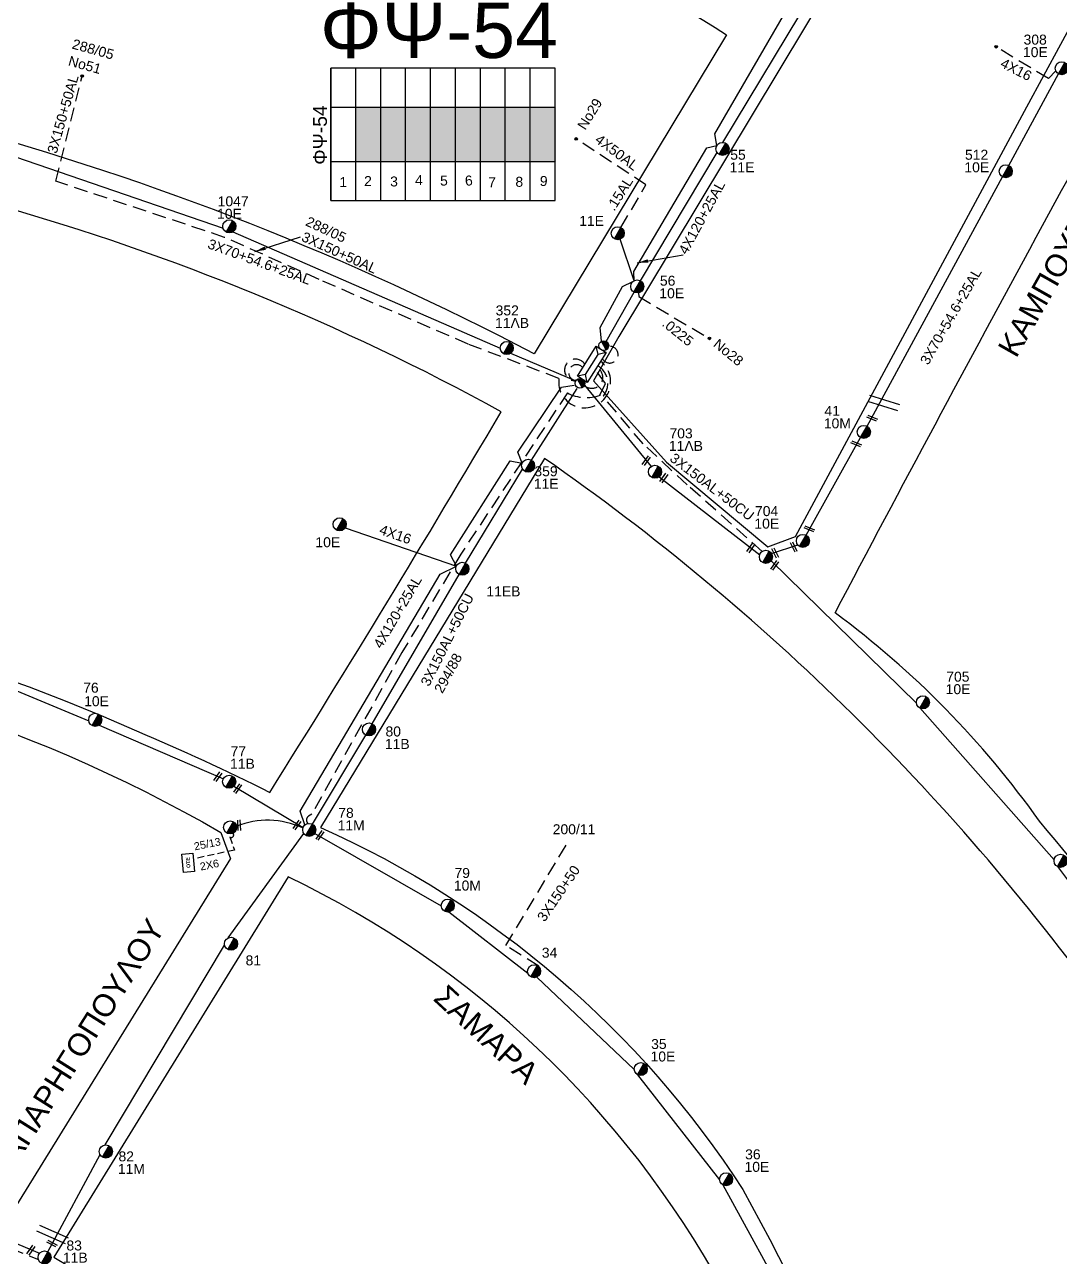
# Model space of a CAD drawing. Header units: millimetres. Extents: x 8791 to 11104, y 1833 to 2902.
# Drawn here: x 10295.3 to 10486.3, y 2457.1 to 2684.5 of the extents above; entities that cross this region are included whole.
import ezdxf
from ezdxf.enums import TextEntityAlignment as Align

# ---------------------------------------------------------------- set-up
doc = ezdxf.new("R2010")
doc.units = ezdxf.units.MM
doc.linetypes.add('DASHED', pattern=[19.05, 12.7, -6.35])
for name, color, linetype in [('Pillar OTE', 7, 'Continuous'), ('Ασφαλειοκιβώτια Χ.Τ 9 αναχωρήσεων', 7, 'Continuous'), ('Γέφυρες Εναερίου Δικτύου', 7, 'Continuous'), ('Γυμνά εναέρια ΧΤ (3Φ)   4x50AL', 7, 'Continuous'), ('Εναέρια παροχή ΧΤ 4x16', 7, 'SYN_LINE'), ('Επιγραφές - Σχήματα', 7, 'Continuous'), ('Καλώδια ΧΤ   2x6AL', 7, 'DASHED'), ('Καλώδια ΧΤ   3x150+50AL', 7, 'DASHED'), ('Καλώδια ΧΤ   3x150+70AL', 7, 'DASHED'), ('Καλώδια ΧΤ   3x150AL+50CU', 7, 'DASHED'), ('Μηχανική τομή', 7, 'Continuous'), ('Στύλος ΦΜ', 7, 'Continuous'), ('Στύλος ΦΜ @ 1', 7, 'Continuous'), ('Συνδέσεις', 7, 'Continuous'), ('Συνεστραμμένα ΧΤ   3x70+54.6+25AL', 7, 'SYN_LINE'), ('Συνεστραμμένα ΧΤ   4x120+25AL', 7, 'SYN_LINE'), ('Τομή', 7, 'Continuous'), ('Υποσταθμός εναέριος 2 στύλων', 7, 'Continuous'), ('Υποσταθμός πόλεως', 7, 'Continuous'), ('Υπόβαθρο ΔΕΗ', 7, 'Continuous'), ('Υπόγεια Καλώδια Δικτύου ΧΤ   .15', 7, 'DASHED'), ('Υπόγεια καλώδια Παροχών ΧΤ   .0225', 7, 'DASHED')]:
    doc.layers.add(name, color=color, linetype=linetype)
doc.styles.add('ar', font='ARIAL.TTF')
doc.styles.get("Standard").update_dxf_attribs({"font": 'ARIAL.TTF'})
doc.linetypes.add('SYN_LINE', pattern='A,0.5,-0.0001,["/\\/\\/\\/",Standard,S=0.1,R=0,X=0,Y=-0.05],-0.25', length=0.7501)
doc.dimstyles.new('ISO-25', dxfattribs={"dimtxt": 2.5, "dimasz": 2.5, "dimexe": 1.25, "dimexo": 0.625, "dimtad": 1, "dimtxsty": 'Standard', "dimcen": 2.5, "dimadec": 0, "dimazin": 0, "dimtfac": 1, "dimtmove": 0, "dimatfit": 3, "dimfxl": 1, "dimarcsym": 0})

# ---------------------------------------------------------------- blocks, each defined once
blk = doc.blocks.new('ΥΠΑΡΧΩΝ ΤΣΙΜΕΝΤΕΝΙΟΣ ΣΤΥΛΟΣ')
at = {"layer": 'Στύλος ΦΜ'}
blk.add_hatch(color=256, dxfattribs=at).paths.add_polyline_path([(-1.29, -2.28, 0.574793), (2.62, 0, 0.268822), (1.3, 2.27)])
blk.add_line((-1.29, -2.28), (1.3, 2.27), dxfattribs=at)
blk.add_circle((0, 0), 2.62, dxfattribs=at)
at = {"layer": 'Στύλος ΦΜ', "flags": 4}
for tag, p in [('ΑΡΙΘΜΟΣ', (-4.68, 8.05)), ('ΤΥΠΟΣ', (-4.91, 3.03))]:
    blk.add_attdef(tag, p, '', height=4, dxfattribs=at)
blk = doc.blocks.new('ΥΠΟΣΤΑΘΜΟΣ ΕΝΑΕΡΙΟΣ ΕΠΙ 2 ΣΤΥΛΩΝ')
at = {"layer": 'Υποσταθμός εναέριος 2 στύλων', "linetype": 'Continuous'}
for points in [[(-11.97, -2.11, 0.574793), (-8.45, -0.07, 0.268822), (-9.64, 1.98)], [(9.68, -2.15, 0.574793), (13.19, -0.1, 0.268822), (12.01, 1.95)]]:
    blk.add_hatch(color=256, dxfattribs=at).paths.add_polyline_path(points)
for p, q in [((-11.97, -2.11), (-9.64, 1.98)), ((9.68, -2.15), (12.01, 1.95))]:
    blk.add_line(p, q, dxfattribs=at)
for centre in [(-10.81, -0.07), (10.84, -0.1)]:
    blk.add_circle(centre, 2.36, dxfattribs=at)
at = {"layer": 'Υποσταθμός πόλεως', "linetype": 'Continuous', "ltscale": 40}
blk.add_lwpolyline([(-8.57, 2.82), (8.57, 2.82), (8.57, -2.82), (-8.57, -2.82)], close=True, dxfattribs=at)
for points in [[(-5.75, 0), (-8.57, 2.82)], [(-8.57, -2.82), (-5.75, 0)], [(-5.75, 0), (5.75, 0)], [(5.75, 0), (8.57, 2.82)], [(8.57, -2.82), (5.75, 0)]]:
    blk.add_lwpolyline(points, dxfattribs=at)
at = {"layer": 'Υποσταθμός εναέριος 2 στύλων', "ltscale": 40, "flags": 1}
for tag, p in [('ΜΕΤΑΣΧΗΜΑΤΙΣΜΟΣ', (14.09, 2.51)), ('ΙΣΧΥΣ', (14.07, -0.28)), ('ΑΡΙΘΜΟΣ', (14.19, -3))]:
    blk.add_attdef(tag, p, '', height=1.8, dxfattribs=at)
blk = doc.blocks.new('ΤΟΜΗ')
at = {"layer": 'Τομή', "ltscale": 40}
for p, q in [((-5.68, 0), (5.68, 0)), ((5.68, -2.33), (-5.68, -2.33))]:
    blk.add_line(p, q, dxfattribs=at)
blk = doc.blocks.new('ΑΣΦΑΛΕΙΟΚΙΒΩΤΙΟ ΥΠΟΣΤΑΘΜΟΥ 9 ΑΝΑΧΩΡΗΣΕΩΝ')
at = {"layer": 'Ασφαλειοκιβώτια Χ.Τ 9 αναχωρήσεων', "ltscale": 40}
for p, q in [((-23.8, 40.36), (24.02, 40.36)), ((-9.72, 40.36), (-9.72, -40.64)), ((9.94, 40.36), (9.94, -40.64)), ((-23.8, 31.36), (24.02, 31.36)), ((-23.8, 22.36), (24.02, 22.36)), ((-23.8, 13.36), (24.02, 13.36)), ((-23.8, 4.36), (24.02, 4.36)), ((-23.8, -4.64), (24.02, -4.64)), ((-23.8, -13.64), (24.02, -13.64)), ((-23.8, -22.64), (24.02, -22.64)), ((-23.8, -31.64), (24.02, -31.64))]:
    blk.add_line(p, q, dxfattribs=at)
at = {"layer": 'Ασφαλειοκιβώτια Χ.Τ 9 αναχωρήσεων'}
blk.add_lwpolyline([(-23.8, -40.64), (24.02, -40.64), (24.02, 40.36), (-23.8, 40.36)], close=True, dxfattribs=at)
for s, rotation, p in [('1', 270, (-18.96, 37.31)), ('2', 270, (-18.6, 28.38)), ('3', 270, (-18.74, 18.97)), ('4', 270, (-18.26, 9.95)), ('5', 270, (-18.42, 0.93)), ('6', 274.9707, (-18.52, -8.21)), ('7', 270, (-19, -16.47)), ('8', 270, (-18.86, -26.29)), ('9', 266.863, (-18.5, -35))]:
    blk.add_text(s, height=3.6, rotation=rotation, dxfattribs=at).set_placement(p)
at = {"layer": 'Ασφαλειοκιβώτια Χ.Τ 9 αναχωρήσεων', "ltscale": 40}
for tag, height, p in [('ΟΝΟΜΑ', 5, (-0.16, 44.31)), ('ΚΕΙΜΕΝΟ 1', 2, (17.06, 35.59)), ('ΚΕΙΜΕΝΟ 2', 2, (17.06, 26.88)), ('ΚΕΙΜΕΝΟ 3', 2, (17.06, 17.69)), ('ΚΕΙΜΕΝΟ 4', 2, (17.06, 8.71)), ('ΚΕΙΜΕΝΟ 5', 2, (17.06, -0.13)), ('ΚΕΙΜΕΝΟ 6', 2, (17.06, -9.05)), ('ΚΕΙΜΕΝΟ 7', 2, (17.06, -18.13)), ('ΚΕΙΜΕΝΟ 8', 2, (17.06, -26.85)), ('ΚΕΙΜΕΝΟ 9', 2, (17.06, -35.99)), ('ΣΧ', 2, (-0.1, -42.64))]:
    blk.add_attdef(tag, text='', height=height, dxfattribs=at).set_placement(p, align=Align.MIDDLE_CENTER)
blk = doc.blocks.new('_ΣΥΝΔΕΣΗ')
at = {"layer": 'Συνδέσεις', "linetype": 'SYN_LINE', "ltscale": 40}
blk.add_hatch(color=256, dxfattribs=at).paths.add_polyline_path([(0.5, -0.01, 1), (-0.5, -0.01, 1)])
at = {"layer": 'Συνδέσεις'}
blk.add_circle((0, -0.01), 0.5, dxfattribs=at)
blk = doc.blocks.new('ΜΗΧΑΝΙΚΗ ΤΟΜΗ')
at = {"layer": 'Μηχανική τομή', "ltscale": 40}
for p, q in [((-1.89, 0.78), (1.89, 0.78)), ((1.89, 0), (-1.89, 0))]:
    blk.add_line(p, q, dxfattribs=at)
blk = doc.blocks.new('PILLAR ΟΤΕ')
at = {"layer": 'Pillar OTE', "ltscale": 40}
blk.add_lwpolyline([(-3.31, 2.02), (3.39, 2.02), (3.39, -1.99), (-3.31, -1.99)], close=True, dxfattribs=at)
at = {"layer": 'Pillar OTE', "insert": (-1.81, 0.71), "char_height": 1.3575, "width": 109.961, "attachment_point": 1}
blk.add_mtext('{\\fArial|b1|i0|c161|p34;OTE}', dxfattribs=at)

msp = doc.modelspace()

# ---------------------------------------------------------------- hatches: boundary and pattern name
at = {"layer": 'Ασφαλειοκιβώτια Χ.Τ 9 αναχωρήσεων', "ltscale": 20}
for color, points in [(30, [(10356.36, 2669.3), (10356.36, 2659.26), (10360.96, 2659.26), (10360.96, 2669.3)]), (62, [(10360.96, 2669.3), (10360.96, 2659.26), (10365.55, 2659.26), (10365.55, 2669.3)]), (87, [(10365.55, 2669.3), (10365.55, 2659.26), (10370.15, 2659.26), (10370.15, 2669.3)]), (1, [(10370.15, 2669.3), (10370.15, 2659.26), (10374.74, 2659.26), (10374.74, 2669.3)]), (6, [(10374.74, 2669.3), (10374.74, 2659.26), (10379.33, 2659.26), (10379.33, 2669.3)]), (173, [(10379.42, 2669.22), (10379.42, 2659.18), (10384.01, 2659.18), (10384.01, 2669.22)]), (27, [(10384.01, 2669.22), (10384.01, 2659.18), (10388.61, 2659.18), (10388.61, 2669.22)]), (2, [(10388.69, 2669.22), (10388.69, 2659.18), (10393.28, 2659.18), (10393.28, 2669.22)])]:
    msp.add_hatch(color=color, dxfattribs=at).paths.add_polyline_path(points)

# ---------------------------------------------------------------- linework, layer by layer
at = {"layer": 'Γέφυρες Εναερίου Δικτύου', "color": 30, "ltscale": 20}
msp.add_lwpolyline([(10407.67, 2637.26), (10405.04, 2645.14)], dxfattribs=at)
at = {"layer": 'Γυμνά εναέρια ΧΤ (3Φ)   4x50AL', "color": 30, "linetype": 'DASHED', "ltscale": 0.2}
msp.add_lwpolyline([(10409.87, 2654.94), (10396.98, 2663.43)], dxfattribs=at)
at = {"layer": 'Εναέρια παροχή ΧΤ 4x16', "color": 202, "linetype": 'DASHED', "ltscale": 0.2}
msp.add_lwpolyline([(10485.44, 2675.97), (10484.07, 2674.56), (10474.44, 2680.39)], dxfattribs=at)
at = {"layer": 'Εναέρια παροχή ΧΤ 4x16', "color": 27, "linetype": 'Continuous', "ltscale": 20}
msp.add_lwpolyline([(10354.41, 2591.72), (10374.9, 2584.64)], dxfattribs=at)
at = {"layer": 'Καλώδια ΧΤ   2x6AL', "color": 0, "linetype": 'DASHED', "ltscale": 0.1}
msp.add_lwpolyline([(10333.11, 2534.69), (10333.97, 2532.24), (10326.42, 2530.65)], dxfattribs=at)
at = {"layer": 'Καλώδια ΧΤ   2x6AL', "color": 0, "linetype": 'DASHED', "ltscale": 0.15}
msp.add_arc((10333.38, 2535.05), 0.456, 233.14, 43.7586, dxfattribs=at)
at = {"layer": 'Καλώδια ΧΤ   3x150+50AL', "color": 1, "ltscale": 0.2}
msp.add_lwpolyline([(10401.49, 2622.41, -1.73144), (10393.81, 2619.25), (10377.05, 2625.57), (10349.62, 2637.48), (10332.17, 2645.27), (10301.05, 2655.6), (10305.88, 2675.01)], format="xyb", dxfattribs=at)
at = {"layer": 'Καλώδια ΧΤ   3x150+50AL', "color": 2, "ltscale": 0.2}
msp.add_lwpolyline([(10390.1, 2510.87), (10384.03, 2514.64), (10395.76, 2534.23)], dxfattribs=at)
at = {"layer": 'Καλώδια ΧΤ   3x150+70AL', "color": 5, "ltscale": 0.2}
msp.add_lwpolyline([(10217.48, 2459.09), (10219.06, 2470.64), (10237.5, 2467.07), (10257.52, 2461.29), (10269.84, 2456.34), (10281.67, 2449.88), (10289.05, 2460.26), (10297.82, 2456.74)], dxfattribs=at)
at = {"layer": 'Καλώδια ΧΤ   3x150AL+50CU', "color": 6, "ltscale": 0.2}
msp.add_lwpolyline([(10401.37, 2616.15), (10402.42, 2618.32), (10400.54, 2620.83)], dxfattribs=at)
msp.add_lwpolyline([(10401.45, 2616.15, -0.213229), (10395.37, 2616.58), (10375.72, 2586.84), (10364.85, 2568.69), (10348.24, 2538.89), (10347.62, 2538.49, 0.506125), (10347.54, 2537.17)], format="xyb", dxfattribs=at)
at = {"layer": 'Καλώδια ΧΤ   3x150AL+50CU', "color": 1, "ltscale": 0.2}
msp.add_lwpolyline([(10431.31, 2587.34), (10417.45, 2599.64), (10409.35, 2607.18), (10401.96, 2615.94)], dxfattribs=at)
at = {"layer": 'Συνεστραμμένα ΧΤ   3x70+54.6+25AL', "color": 62, "ltscale": 20}
msp.add_lwpolyline([(10407.67, 2637.26), (10407.6, 2638.95), (10421.08, 2661.77), (10422.96, 2662.22), (10422.56, 2664.33), (10437.42, 2690.08), (10440.03, 2690.94)], dxfattribs=at)
at = {"layer": 'Συνεστραμμένα ΧΤ   3x70+54.6+25AL', "color": 202, "ltscale": 20}
for points in [[(10476.8, 2658.51), (10485.94, 2675.41)], [(10450.64, 2610.43), (10475.61, 2656.42)]]:
    msp.add_lwpolyline(points, dxfattribs=at)
at = {"layer": 'Συνεστραμμένα ΧΤ   3x70+54.6+25AL', "color": 173, "ltscale": 20}
for points in [[(10285.51, 2662.86), (10331.87, 2646.99)], [(10333.7, 2646.3), (10382.98, 2624.85)]]:
    msp.add_lwpolyline(points, dxfattribs=at)
at = {"layer": 'Συνεστραμμένα ΧΤ   3x70+54.6+25AL', "color": 62, "ltscale": 10}
msp.add_lwpolyline([(10401.68, 2626.1), (10401.39, 2628.63), (10405.55, 2636.18), (10407.47, 2637.12)], dxfattribs=at)
at = {"layer": 'Συνεστραμμένα ΧΤ   3x70+54.6+25AL', "color": 173, "ltscale": 15}
msp.add_lwpolyline([(10384.88, 2623.88), (10396.92, 2618.8)], dxfattribs=at)
at = {"layer": 'Συνεστραμμένα ΧΤ   3x70+54.6+25AL', "color": 87, "ltscale": 20}
for points in [[(10398.51, 2617.98), (10410.85, 2603.03)], [(10439.4, 2590.33), (10449.45, 2608.34)], [(10412.31, 2601.12), (10430.85, 2586.73)], [(10433.01, 2586.97), (10437.87, 2588.54)], [(10432.95, 2585.63), (10459.75, 2559.33)], [(10460.34, 2558.47), (10485.13, 2530.44)], [(10485.73, 2529.24), (10506.21, 2501.93)]]:
    msp.add_lwpolyline(points, dxfattribs=at)
at = {"layer": 'Συνεστραμμένα ΧΤ   3x70+54.6+25AL', "color": 6, "ltscale": 20}
for points in [[(10290.92, 2562.85), (10307.12, 2556.12)], [(10309, 2555.29), (10331.93, 2545.42)]]:
    msp.add_lwpolyline(points, dxfattribs=at)
at = {"layer": 'Συνεστραμμένα ΧΤ   3x70+54.6+25AL', "color": 6, "ltscale": 15}
msp.add_lwpolyline([(10333.85, 2544.02), (10346.65, 2536.45)], dxfattribs=at)
at = {"layer": 'Συνεστραμμένα ΧΤ   3x70+54.6+25AL', "color": 27, "ltscale": 20}
for points in [[(10332.83, 2516.07), (10346.76, 2535.32)], [(10310.14, 2477.87), (10332.16, 2514.74)], [(10299.55, 2458.18), (10309.2, 2476.12)]]:
    msp.add_lwpolyline(points, dxfattribs=at)
at = {"layer": 'Συνεστραμμένα ΧΤ   3x70+54.6+25AL', "color": 2, "ltscale": 20}
for points in [[(10348.77, 2535.33), (10372.11, 2521.95)], [(10373.54, 2520.85), (10388.07, 2509.55)], [(10389.71, 2508.81), (10407.7, 2491.82)], [(10408.31, 2490.83), (10423.45, 2471.45)], [(10424.06, 2470.51), (10436.9, 2447.04)]]:
    msp.add_lwpolyline(points, dxfattribs=at)
at = {"layer": 'Συνεστραμμένα ΧΤ   3x70+54.6+25AL', "color": 85, "ltscale": 20}
msp.add_lwpolyline([(10275.54, 2467.34), (10298.01, 2457.89)], dxfattribs=at)
at = {"layer": 'Συνεστραμμένα ΧΤ   3x70+54.6+25AL', "color": 0, "ltscale": 15}
msp.add_arc((10340.08, 2522.67), 15.11, 64.8741, 112.1803, dxfattribs=at)
at = {"layer": 'Συνεστραμμένα ΧΤ   4x120+25AL', "color": 30, "ltscale": 20}
for points in [[(10424.02, 2662.79), (10440.58, 2690.27)], [(10408.85, 2637.26), (10422.97, 2660.93)]]:
    msp.add_lwpolyline(points, dxfattribs=at)
at = {"layer": 'Συνεστραμμένα ΧΤ   4x120+25AL', "color": 30, "ltscale": 10}
msp.add_lwpolyline([(10402.55, 2626.06), (10407.66, 2635.17)], dxfattribs=at)
at = {"layer": 'Συνεστραμμένα ΧΤ   4x120+25AL', "color": 2, "ltscale": 15}
msp.add_lwpolyline([(10387.03, 2603.65), (10386.23, 2605.66), (10394.27, 2617.62), (10396.64, 2618.02)], dxfattribs=at)
at = {"layer": 'Συνεστραμμένα ΧΤ   4x120+25AL', "color": 27, "ltscale": 20}
for points in [[(10388.73, 2604.2), (10397.16, 2617.4)], [(10376.6, 2585.2), (10387.11, 2602.52)], [(10359.39, 2555.55), (10375.41, 2583.11)], [(10348.36, 2537.04), (10358.19, 2553.46)]]:
    msp.add_lwpolyline(points, dxfattribs=at)
at = {"layer": 'Συνεστραμμένα ΧΤ   4x120+25AL', "color": 2, "ltscale": 20}
for points in [[(10374.9, 2584.64), (10373.82, 2586.74), (10384.85, 2604.02), (10387.03, 2603.65)], [(10346.98, 2536.91), (10346.07, 2539.41), (10371.93, 2583.14), (10374.9, 2584.64)]]:
    msp.add_lwpolyline(points, dxfattribs=at)
at = {"layer": 'Συνεστραμμένα ΧΤ   4x120+25AL', "color": 30, "linetype": 'DASHED', "ltscale": 0.2}
msp.add_arc((10403.18, 2623.63), 1.54, 207.2212, 109.1019, dxfattribs=at)
at = {"layer": 'Συνεστραμμένα ΧΤ   4x120+25AL', "color": 2, "linetype": 'DASHED', "ltscale": 0.2}
msp.add_arc((10396.86, 2620.81), 2.01, 30.5132, 271.6674, dxfattribs=at)
at = {"layer": 'Συνεστραμμένα ΧΤ   4x120+25AL', "color": 173, "linetype": 'DASHED', "ltscale": 0.2}
msp.add_arc((10397.06, 2620.32), 1.46, 37.9453, 266.2556, dxfattribs=at)
at = {"layer": 'Συνεστραμμένα ΧΤ   4x120+25AL', "color": 1, "linetype": 'DASHED', "ltscale": 0.2}
msp.add_arc((10399.09, 2618.35), 3.74, 320.0564, 59.8165, dxfattribs=at)
at = {"layer": 'Συνεστραμμένα ΧΤ   4x120+25AL', "color": 27, "linetype": 'DASHED', "ltscale": 0.2}
msp.add_arc((10399.89, 2619.45), 2.02, 226.7043, 64.2757, dxfattribs=at)
at = {"layer": 'Υπόβαθρο ΔΕΗ'}
for points in [[(10424.72, 2682.64), (10389.27, 2623.77, 0.054923), (10282.05, 2665.93, 0.080919), (10158.91, 2672.9, 0.031708), (10099.93, 2662.77), (10096.68, 2664.87), (10078.15, 2730.04), (10081.59, 2735.29, -0.070138), (10233.09, 2745.61, -0.083744), (10354.94, 2720.22, -0.033469), (10424.72, 2682.64, -7.744932)], [(10519.79, 2714.07), (10597.67, 2664.36), (10554.38, 2606.81, 0.308553), (10550.08, 2593.4), (10577.34, 2510.74), (10611.55, 2405.48), (10561.34, 2391.46, 0.055227), (10523.53, 2479.13, 0.044737), (10482.43, 2537.59, 0.079704), (10444.73, 2576, -0.006283), (10519.79, 2714.07, -1.104591)], [(10106.3, 2650.75, 0.415674), (10102.62, 2645.24, 0.007297), (10123.41, 2574.39, -0.057165), (10205.96, 2581.74, -0.088469), (10315.92, 2554.25, -0.016132), (10340.5, 2542.91, 0.007039), (10383.16, 2613.11, 0.056666), (10290.32, 2651.18, 0.069942), (10171.99, 2661.43, 0.03846), (10106.3, 2650.75, 8.500528)], [(10391.14, 2604.5), (10349.85, 2536.45, -0.145088), (10427.72, 2469.66, -0.064065), (10469.04, 2366.12, -0.007079), (10549.76, 2388.17, 0.075665), (10495.78, 2501.27, 0.085809), (10391.14, 2604.5, 4.800216)], [(10333.24, 2530.7), (10291.18, 2462.58, 0.086719), (10234.83, 2482.33, 0.112148), (10150.29, 2481.7, 0.0025), (10126.28, 2563.72, -0.063811), (10212.32, 2570.99, -0.118732), (10331.49, 2535.49), (10333.26, 2530.64)], [(10343.88, 2527.34), (10300.67, 2457.18, 0.008402), (10393.44, 2403.79, -0.006365), (10456.43, 2368.47, 0.032746), (10423.99, 2451.52, 0.156027), (10343.88, 2527.34, 0.040307)]]:
    msp.add_lwpolyline(points, format="xyb", dxfattribs=at)
msp.add_lwpolyline([(10508.34, 2721.38), (10490.91, 2733.67), (10474.81, 2743.13), (10449.14, 2700.66), (10404.88, 2626.97), (10400.19, 2618.81), (10413.63, 2603.78), (10432.32, 2588.18), (10437.45, 2590.12), (10480.11, 2669.32)], close=True, dxfattribs=at)
at = {"layer": 'Υπόγεια Καλώδια Δικτύου ΧΤ   .15', "color": 30, "linetype": 'DASHED', "ltscale": 0.2}
msp.add_lwpolyline([(10405.24, 2647.08), (10409.87, 2654.94)], dxfattribs=at)
at = {"layer": 'Υπόγεια καλώδια Παροχών ΧΤ   .0225', "color": 30, "ltscale": 0.2}
msp.add_lwpolyline([(10408.51, 2635.04), (10408.53, 2634.33), (10421.56, 2626.63)], dxfattribs=at)

# ---------------------------------------------------------------- block references
at = {"layer": 'Pillar OTE', "xscale": 0.5104822389464277, "yscale": 0.5104822389464277, "zscale": 0.5104822389464277, "rotation": 94.90433521735281}
msp.add_blockref('PILLAR ΟΤΕ', (10325.45, 2529.89), dxfattribs=at)
at = {"layer": 'Ασφαλειοκιβώτια Χ.Τ 9 αναχωρήσεων', "xscale": 0.5104822389464277, "yscale": 0.5104822389464277, "zscale": 0.5104822389464277, "rotation": 90}
msp.add_blockref('ΑΣΦΑΛΕΙΟΚΙΒΩΤΙΟ ΥΠΟΣΤΑΘΜΟΥ 9 ΑΝΑΧΩΡΗΣΕΩΝ', (10372.37, 2664.22), dxfattribs=at).add_auto_attribs({'ΟΝΟΜΑ': 'ΦΨ-54'})
at = {"layer": 'Μηχανική τομή'}
for p, xscale, yscale, zscale, rotation in [((10451.66, 2612.09), 0.5104822389465601, 0.5104822389465601, 0.5104822389465601, 156.7365029497617), ((10448.7, 2607.38), 0.5104822389465601, 0.5104822389465601, 0.5104822389465601, 156.7365029497617), ((10409.75, 2604.19), 0.5104822389465222, 0.5104822389465222, 0.5104822389465222, 234.8458420220333), ((10413, 2601), 0.5104822389465222, 0.5104822389465222, 0.5104822389465222, 234.8458420220333), ((10440.07, 2591.68), 0.5104822389465601, 0.5104822389465601, 0.5104822389465601, 156.7365029497617), ((10429.04, 2588.11), 0.5104822389465222, 0.5104822389465222, 0.5104822389465222, 234.8458420220333), ((10433.88, 2587.16), 0.5104822389465352, 0.5104822389465352, 0.5104822389465352, 116.140274082014), ((10437.29, 2588.24), 0.5104822389465352, 0.5104822389465352, 0.5104822389465352, 116.140274082014), ((10433.44, 2584.88), 0.5104822389465222, 0.5104822389465222, 0.5104822389465222, 234.8458420220333), ((10330.75, 2545.9), 0.5104822389465222, 0.5104822389465222, 0.5104822389465222, 234.8458420220333), ((10334.39, 2543.71), 0.5104822389465222, 0.5104822389465222, 0.5104822389465222, 234.8458420220333), ((10334.63, 2536.83), 0.5104822389465221, 0.5104822389465221, 0.5104822389465221, 273.2499125528495), ((10345.35, 2537), 0.5104822389465222, 0.5104822389465222, 0.5104822389465222, 234.8458420220333), ((10349.6, 2535.08), 0.5104822389465222, 0.5104822389465222, 0.5104822389465222, 234.8458420220333), ((10300.4, 2459.87), 0.5104822389465511, 0.5104822389465511, 0.5104822389465511, 151.9718732183542), ((10296.26, 2458.58), 0.5104822389465222, 0.5104822389465222, 0.5104822389465222, 234.8458420220333)]:
    msp.add_blockref('ΜΗΧΑΝΙΚΗ ΤΟΜΗ', p, dxfattribs=dict(at, xscale=xscale, yscale=yscale, zscale=zscale, rotation=rotation))
at = {"layer": 'Στύλος ΦΜ @ 1', "ltscale": 40}
ref = msp.add_blockref('ΥΠΑΡΧΩΝ ΤΣΙΜΕΝΤΕΝΙΟΣ ΣΤΥΛΟΣ', (10486.53, 2676.46), dxfattribs=dict(at, xscale=0.4594340150515993, yscale=0.4594340150515993, zscale=0.4594340150515993))
ref.add_attrib('ΤΥΠΟΣ', '10E', (10479.39, 2678.51), dxfattribs={"layer": 'Στύλος ΦΜ', "height": 1.838, "flags": 4})
ref.add_attrib('ΑΡΙΘΜΟΣ', '308', (10479.5, 2680.82), dxfattribs={"layer": 'Στύλος ΦΜ', "height": 1.838, "flags": 4})
ref = msp.add_blockref('ΥΠΑΡΧΩΝ ΤΣΙΜΕΝΤΕΝΙΟΣ ΣΤΥΛΟΣ', (10423.98, 2661.58), dxfattribs=dict(at, xscale=0.4594340150515993, yscale=0.4594340150515993, zscale=0.4594340150515993))
ref.add_attrib('ΤΥΠΟΣ', '11E', (10425.3, 2657.27), dxfattribs={"layer": 'Στύλος ΦΜ', "height": 1.838, "flags": 4})
ref.add_attrib('ΑΡΙΘΜΟΣ', '55', (10425.41, 2659.58), dxfattribs={"layer": 'Στύλος ΦΜ', "height": 1.838, "flags": 4})
ref = msp.add_blockref('ΥΠΑΡΧΩΝ ΤΣΙΜΕΝΤΕΝΙΟΣ ΣΤΥΛΟΣ', (10476.21, 2657.46), dxfattribs=dict(at, xscale=0.4594340150515993, yscale=0.4594340150515993, zscale=0.4594340150515993))
ref.add_attrib('ΤΥΠΟΣ', '10E', (10468.59, 2657.27), dxfattribs={"layer": 'Στύλος ΦΜ', "height": 1.838, "flags": 4})
ref.add_attrib('ΑΡΙΘΜΟΣ', '512', (10468.7, 2659.58), dxfattribs={"layer": 'Στύλος ΦΜ', "height": 1.838, "flags": 4})
at = {"layer": 'Στύλος ΦΜ @ 1', "ltscale": 40, "xscale": 0.4594340150515993, "yscale": 0.4594340150515993, "zscale": 0.4594340150515993}
msp.add_blockref('ΥΠΑΡΧΩΝ ΤΣΙΜΕΝΤΕΝΙΟΣ ΣΤΥΛΟΣ', (10333.03, 2647.3), dxfattribs=at).add_auto_attribs({'ΤΥΠΟΣ': '10E', 'ΑΡΙΘΜΟΣ': '1047'})
at = {"layer": 'Στύλος ΦΜ @ 1', "ltscale": 40}
ref = msp.add_blockref('ΥΠΑΡΧΩΝ ΤΣΙΜΕΝΤΕΝΙΟΣ ΣΤΥΛΟΣ', (10404.65, 2646.03), dxfattribs=dict(at, xscale=0.4594340150515993, yscale=0.4594340150515993, zscale=0.4594340150515993))
ref.add_attrib('ΤΥΠΟΣ', '11E', (10397.56, 2647.39), dxfattribs={"layer": 'Στύλος ΦΜ', "height": 1.838, "flags": 4})
ref = msp.add_blockref('ΥΠΑΡΧΩΝ ΤΣΙΜΕΝΤΕΝΙΟΣ ΣΤΥΛΟΣ', (10408.25, 2636.21), dxfattribs=dict(at, xscale=0.4594340150515993, yscale=0.4594340150515993, zscale=0.4594340150515993))
ref.add_attrib('ΤΥΠΟΣ', '10E', (10412.33, 2634.04), dxfattribs={"layer": 'Στύλος ΦΜ', "height": 1.838, "flags": 4})
ref.add_attrib('ΑΡΙΘΜΟΣ', '56', (10412.44, 2636.35), dxfattribs={"layer": 'Στύλος ΦΜ', "height": 1.838, "flags": 4})
ref = msp.add_blockref('ΥΠΑΡΧΩΝ ΤΣΙΜΕΝΤΕΝΙΟΣ ΣΤΥΛΟΣ', (10384.18, 2624.86), dxfattribs=dict(at, xscale=0.4594340150515993, yscale=0.4594340150515993, zscale=0.4594340150515993))
ref.add_attrib('ΤΥΠΟΣ', '11ΛB', (10382.03, 2628.56), dxfattribs={"layer": 'Στύλος ΦΜ', "height": 1.838, "flags": 4})
ref.add_attrib('ΑΡΙΘΜΟΣ', '352', (10382.14, 2630.87), dxfattribs={"layer": 'Στύλος ΦΜ', "height": 1.838, "flags": 4})
ref = msp.add_blockref('ΥΠΑΡΧΩΝ ΤΣΙΜΕΝΤΕΝΙΟΣ ΣΤΥΛΟΣ', (10450.04, 2609.39), dxfattribs=dict(at, xscale=0.4594340150515993, yscale=0.4594340150515993, zscale=0.4594340150515993))
ref.add_attrib('ΤΥΠΟΣ', '10M', (10442.67, 2610.04), dxfattribs={"layer": 'Στύλος ΦΜ', "height": 1.838, "flags": 4})
ref.add_attrib('ΑΡΙΘΜΟΣ', '41', (10442.78, 2612.35), dxfattribs={"layer": 'Στύλος ΦΜ', "height": 1.838, "flags": 4})
ref = msp.add_blockref('ΥΠΑΡΧΩΝ ΤΣΙΜΕΝΤΕΝΙΟΣ ΣΤΥΛΟΣ', (10411.53, 2602.04), dxfattribs=dict(at, xscale=0.4594340150515993, yscale=0.4594340150515993, zscale=0.4594340150515993))
ref.add_attrib('ΤΥΠΟΣ', '11ΛB', (10414.09, 2605.89), dxfattribs={"layer": 'Στύλος ΦΜ', "height": 1.838, "flags": 4})
ref.add_attrib('ΑΡΙΘΜΟΣ', '703', (10414.2, 2608.2), dxfattribs={"layer": 'Στύλος ΦΜ', "height": 1.838, "flags": 4})
ref = msp.add_blockref('ΥΠΑΡΧΩΝ ΤΣΙΜΕΝΤΕΝΙΟΣ ΣΤΥΛΟΣ', (10388.13, 2603.15), dxfattribs=dict(at, xscale=0.4594340150515993, yscale=0.4594340150515993, zscale=0.4594340150515993))
ref.add_attrib('ΤΥΠΟΣ', '11E', (10389.18, 2598.9), dxfattribs={"layer": 'Στύλος ΦΜ', "height": 1.838, "flags": 4})
ref.add_attrib('ΑΡΙΘΜΟΣ', '359', (10389.29, 2601.21), dxfattribs={"layer": 'Στύλος ΦΜ', "height": 1.838, "flags": 4})
ref = msp.add_blockref('ΥΠΑΡΧΩΝ ΤΣΙΜΕΝΤΕΝΙΟΣ ΣΤΥΛΟΣ', (10431.99, 2586.35), dxfattribs=dict(at, xscale=0.4594340150515993, yscale=0.4594340150515993, zscale=0.4594340150515993))
ref.add_attrib('ΤΥΠΟΣ', '10Ε', (10429.86, 2591.55), dxfattribs={"layer": 'Στύλος ΦΜ', "height": 1.838, "flags": 4})
ref.add_attrib('ΑΡΙΘΜΟΣ', '704', (10429.97, 2593.86), dxfattribs={"layer": 'Στύλος ΦΜ', "height": 1.838, "flags": 4})
ref = msp.add_blockref('ΥΠΑΡΧΩΝ ΤΣΙΜΕΝΤΕΝΙΟΣ ΣΤΥΛΟΣ', (10353.38, 2592.34), dxfattribs=dict(at, xscale=0.4594340150515993, yscale=0.4594340150515993, zscale=0.4594340150515993))
ref.add_attrib('ΤΥΠΟΣ', '10E', (10348.91, 2588.12), dxfattribs={"layer": 'Στύλος ΦΜ', "height": 1.838, "flags": 4})
at = {"layer": 'Στύλος ΦΜ @ 1', "ltscale": 40, "xscale": 0.4594340150515993, "yscale": 0.4594340150515993, "zscale": 0.4594340150515993}
for p in [(10438.8, 2589.29), (10333.18, 2536.44)]:
    msp.add_blockref('ΥΠΑΡΧΩΝ ΤΣΙΜΕΝΤΕΝΙΟΣ ΣΤΥΛΟΣ', p, dxfattribs=at)
at = {"layer": 'Στύλος ΦΜ @ 1', "ltscale": 40}
ref = msp.add_blockref('ΥΠΑΡΧΩΝ ΤΣΙΜΕΝΤΕΝΙΟΣ ΣΤΥΛΟΣ', (10376, 2584.15), dxfattribs=dict(at, xscale=0.4594340150515993, yscale=0.4594340150515993, zscale=0.4594340150515993))
ref.add_attrib('ΤΥΠΟΣ', '11EB', (10380.44, 2579.06), dxfattribs={"layer": 'Στύλος ΦΜ', "height": 1.838, "flags": 4})
ref = msp.add_blockref('ΥΠΑΡΧΩΝ ΤΣΙΜΕΝΤΕΝΙΟΣ ΣΤΥΛΟΣ', (10460.94, 2559.51), dxfattribs=dict(at, xscale=0.4594340150515993, yscale=0.4594340150515993, zscale=0.4594340150515993))
ref.add_attrib('ΤΥΠΟΣ', '10E', (10465.13, 2561.02), dxfattribs={"layer": 'Στύλος ΦΜ', "height": 1.838, "flags": 4})
ref.add_attrib('ΑΡΙΘΜΟΣ', '705', (10465.24, 2563.32), dxfattribs={"layer": 'Στύλος ΦΜ', "height": 1.838, "flags": 4})
ref = msp.add_blockref('ΥΠΑΡΧΩΝ ΤΣΙΜΕΝΤΕΝΙΟΣ ΣΤΥΛΟΣ', (10308.31, 2556.28), dxfattribs=dict(at, xscale=0.4594340150515993, yscale=0.4594340150515993, zscale=0.4594340150515993))
ref.add_attrib('ΤΥΠΟΣ', '10E', (10306.26, 2558.8), dxfattribs={"layer": 'Στύλος ΦΜ', "height": 1.838, "flags": 4})
ref.add_attrib('ΑΡΙΘΜΟΣ', '76', (10306.08, 2561.29), dxfattribs={"layer": 'Στύλος ΦΜ', "height": 1.838, "flags": 4})
ref = msp.add_blockref('ΥΠΑΡΧΩΝ ΤΣΙΜΕΝΤΕΝΙΟΣ ΣΤΥΛΟΣ', (10358.79, 2554.51), dxfattribs=dict(at, xscale=0.4594340150515993, yscale=0.4594340150515993, zscale=0.4594340150515993))
ref.add_attrib('ΤΥΠΟΣ', '11B', (10361.72, 2550.91), dxfattribs={"layer": 'Στύλος ΦΜ', "height": 1.838, "flags": 4})
ref.add_attrib('ΑΡΙΘΜΟΣ', '80', (10361.83, 2553.22), dxfattribs={"layer": 'Στύλος ΦΜ', "height": 1.838, "flags": 4})
ref = msp.add_blockref('ΥΠΑΡΧΩΝ ΤΣΙΜΕΝΤΕΝΙΟΣ ΣΤΥΛΟΣ', (10333, 2544.87), dxfattribs=dict(at, xscale=0.4594340150515993, yscale=0.4594340150515993, zscale=0.4594340150515993))
ref.add_attrib('ΤΥΠΟΣ', '11B', (10333.16, 2547.27), dxfattribs={"layer": 'Στύλος ΦΜ', "height": 1.838, "flags": 4})
ref.add_attrib('ΑΡΙΘΜΟΣ', '77', (10333.27, 2549.58), dxfattribs={"layer": 'Στύλος ΦΜ', "height": 1.838, "flags": 4})
ref = msp.add_blockref('ΥΠΑΡΧΩΝ ΤΣΙΜΕΝΤΕΝΙΟΣ ΣΤΥΛΟΣ', (10347.76, 2535.99), dxfattribs=dict(at, xscale=0.4594340150515993, yscale=0.4594340150515993, zscale=0.4594340150515993))
ref.add_attrib('ΤΥΠΟΣ', '11M', (10353.01, 2535.9), dxfattribs={"layer": 'Στύλος ΦΜ', "height": 1.838, "flags": 4})
ref.add_attrib('ΑΡΙΘΜΟΣ', '78', (10353.12, 2538.21), dxfattribs={"layer": 'Στύλος ΦΜ', "height": 1.838, "flags": 4})
ref = msp.add_blockref('ΥΠΑΡΧΩΝ ΤΣΙΜΕΝΤΕΝΙΟΣ ΣΤΥΛΟΣ', (10486.33, 2530.28), dxfattribs=dict(at, xscale=0.4594340150515993, yscale=0.4594340150515993, zscale=0.4594340150515993))
ref.add_attrib('ΤΥΠΟΣ', '11M', (10489.52, 2531.18), dxfattribs={"layer": 'Στύλος ΦΜ', "height": 1.838, "flags": 4})
ref.add_attrib('ΑΡΙΘΜΟΣ', '706', (10489.63, 2533.49), dxfattribs={"layer": 'Στύλος ΦΜ', "height": 1.838, "flags": 4})
ref = msp.add_blockref('ΥΠΑΡΧΩΝ ΤΣΙΜΕΝΤΕΝΙΟΣ ΣΤΥΛΟΣ', (10373.31, 2522.03), dxfattribs=dict(at, xscale=0.4594340150515993, yscale=0.4594340150515993, zscale=0.4594340150515993))
ref.add_attrib('ΤΥΠΟΣ', '10M', (10374.44, 2524.8), dxfattribs={"layer": 'Στύλος ΦΜ', "height": 1.838, "flags": 4})
ref.add_attrib('ΑΡΙΘΜΟΣ', '79', (10374.55, 2527.11), dxfattribs={"layer": 'Στύλος ΦΜ', "height": 1.838, "flags": 4})
ref = msp.add_blockref('ΥΠΑΡΧΩΝ ΤΣΙΜΕΝΤΕΝΙΟΣ ΣΤΥΛΟΣ', (10333.34, 2514.98), dxfattribs=dict(at, xscale=0.4594340150515993, yscale=0.4594340150515993, zscale=0.4594340150515993))
ref.add_attrib('ΤΥΠΟΣ', '81', (10336.03, 2511), dxfattribs={"layer": 'Στύλος ΦΜ', "height": 1.838, "flags": 4})
ref = msp.add_blockref('ΥΠΑΡΧΩΝ ΤΣΙΜΕΝΤΕΝΙΟΣ ΣΤΥΛΟΣ', (10389.22, 2509.91), dxfattribs=dict(at, xscale=0.4594340150515993, yscale=0.4594340150515993, zscale=0.4594340150515993))
ref.add_attrib('ΤΥΠΟΣ', '34', (10390.66, 2512.42), dxfattribs={"layer": 'Στύλος ΦΜ', "height": 1.838, "flags": 4})
ref = msp.add_blockref('ΥΠΑΡΧΩΝ ΤΣΙΜΕΝΤΕΝΙΟΣ ΣΤΥΛΟΣ', (10408.9, 2491.88), dxfattribs=dict(at, xscale=0.4594340150515993, yscale=0.4594340150515993, zscale=0.4594340150515993))
ref.add_attrib('ΤΥΠΟΣ', '10E', (10410.71, 2493.27), dxfattribs={"layer": 'Στύλος ΦΜ', "height": 1.838, "flags": 4})
ref.add_attrib('ΑΡΙΘΜΟΣ', '35', (10410.82, 2495.58), dxfattribs={"layer": 'Στύλος ΦΜ', "height": 1.838, "flags": 4})
ref = msp.add_blockref('ΥΠΑΡΧΩΝ ΤΣΙΜΕΝΤΕΝΙΟΣ ΣΤΥΛΟΣ', (10310.26, 2476.67), dxfattribs=dict(at, xscale=0.4594340150515993, yscale=0.4594340150515993, zscale=0.4594340150515993))
ref.add_attrib('ΤΥΠΟΣ', '11M', (10312.48, 2472.54), dxfattribs={"layer": 'Στύλος ΦΜ', "height": 1.838, "flags": 4})
ref.add_attrib('ΑΡΙΘΜΟΣ', '82', (10312.59, 2474.85), dxfattribs={"layer": 'Στύλος ΦΜ', "height": 1.838, "flags": 4})
ref = msp.add_blockref('ΥΠΑΡΧΩΝ ΤΣΙΜΕΝΤΕΝΙΟΣ ΣΤΥΛΟΣ', (10424.65, 2471.56), dxfattribs=dict(at, xscale=0.4594340150515993, yscale=0.4594340150515993, zscale=0.4594340150515993))
ref.add_attrib('ΤΥΠΟΣ', '10E', (10428.04, 2472.92), dxfattribs={"layer": 'Στύλος ΦΜ', "height": 1.838, "flags": 4})
ref.add_attrib('ΑΡΙΘΜΟΣ', '36', (10428.15, 2475.23), dxfattribs={"layer": 'Στύλος ΦΜ', "height": 1.838, "flags": 4})
ref = msp.add_blockref('ΥΠΑΡΧΩΝ ΤΣΙΜΕΝΤΕΝΙΟΣ ΣΤΥΛΟΣ', (10298.96, 2457.14), dxfattribs=dict(at, xscale=0.4594340150515993, yscale=0.4594340150515993, zscale=0.4594340150515993))
ref.add_attrib('ΤΥΠΟΣ', '11Β', (10302.34, 2456.17), dxfattribs={"layer": 'Στύλος ΦΜ', "height": 1.838, "flags": 4})
ref.add_attrib('ΑΡΙΘΜΟΣ', '83', (10302.99, 2458.42), dxfattribs={"layer": 'Στύλος ΦΜ', "height": 1.838, "flags": 4})
at = {"layer": 'Συνδέσεις', "xscale": 0.4594340150518314, "yscale": 0.4594340150518314, "zscale": 0.4594340150518314}
for p in [(10474.44, 2680.42), (10305.89, 2675.02), (10396.99, 2663.43), (10421.57, 2626.63)]:
    msp.add_blockref('_ΣΥΝΔΕΣΗ', p, dxfattribs=at)
at = {"layer": 'Τομή'}
for p, xscale, yscale, zscale, rotation in [((10453.88, 2615.28), 0.5104822389463572, 0.5104822389463572, 0.5104822389463572, 342.6549043027367), ((10300.18, 2460.83), 0.5104822389463466, 0.5104822389463466, 0.5104822389463466, 156.020041456716)]:
    msp.add_blockref('ΤΟΜΗ', p, dxfattribs=dict(at, xscale=xscale, yscale=yscale, zscale=zscale, rotation=rotation))
at = {"layer": 'Υποσταθμός εναέριος 2 στύλων', "xscale": 0.3806722330984228, "yscale": 0.3806722330984228, "zscale": 0.3806722330984228, "rotation": 57.77059997019258}
msp.add_blockref('ΥΠΟΣΤΑΘΜΟΣ ΕΝΑΕΡΙΟΣ ΕΠΙ 2 ΣΤΥΛΩΝ', (10399.86, 2621.84), dxfattribs=at)

# ---------------------------------------------------------------- texts
at = {"layer": 'Γυμνά εναέρια ΧΤ (3Φ)   4x50AL', "ltscale": 20}
msp.add_text('4X50AL', height=1.838, rotation=323.154, dxfattribs=at).set_placement((10404.5, 2660.95), align=Align.MIDDLE)
at = {"layer": 'Εναέρια παροχή ΧΤ 4x16', "ltscale": 20}
for rotation, p in [(332.9696, (10478.14, 2676.23)), (340.7255, (10363.67, 2590.49))]:
    msp.add_text('4X16', height=1.838, rotation=rotation, dxfattribs=at).set_placement(p, align=Align.MIDDLE)
at = {"layer": 'Επιγραφές - Σχήματα', "ltscale": 20, "insert": (10349.75, 2688.56), "char_height": 10.21, "width": 19.788, "attachment_point": 1, "style": 'ar'}
msp.add_mtext('ΦΨ-54', dxfattribs=at)
at = {"layer": 'Επιγραφές - Σχήματα', "ltscale": 20, "attachment_point": 1, "style": 'ar'}
for s, insert, char_height, width, rotation in [('288/05', (10304.37, 2681.9), 1.838, 7.5996, 344.4629), ('Νο51', (10303.68, 2678.78), 1.838, 7.5996, 344.4629), ('Νο29', (10397.1, 2665.9), 1.838, 7.5996, 58.0759), ('ΚΑΜΠΟΥΡΟΓΛΟΥ', (10474.58, 2624.85), 4.0839, 19.788, 60.3734), ('288/05', (10347.7, 2649.2), 1.838, 8.5019, 335.0923), ('Νο28', (10423.29, 2626.71), 1.838, 7.5996, 320.6603), ('294/88', (10370.7, 2561.89), 1.838, 7.5996, 61.5094), ('ΠΑΠΑΡΗΓΟΠΟΥΛΟΥ', (10288.1, 2472.88), 4.0839, 19.788, 57.7039), ('ΣΑΜΑΡΑ', (10373.2, 2507.72), 4.084, 19.788, 317.2373)]:
    msp.add_mtext(s, dxfattribs=dict(at, insert=insert, char_height=char_height, width=width, rotation=rotation))
at = {"layer": 'Επιγραφές - Σχήματα', "color": 1, "ltscale": 20, "insert": (10392.67, 2537.02), "char_height": 1.8377, "width": 15.7083, "attachment_point": 1, "style": 'ar'}
msp.add_mtext('{\\C256;200/11}', dxfattribs=at)
at = {"layer": 'Επιγραφές - Σχήματα', "color": 1, "ltscale": 20, "attachment_point": 1, "style": 'ar'}
for s, insert, char_height, width, rotation in [('{\\C256;25/13}', (10326.38, 2533.6), 1.4294, 15.7083, 11.3043), ('{\\C256;2X6}', (10327.48, 2529.88), 1.4294, 15.7083, 11.3043), ('{\\C256;3X150+50}', (10389.66, 2519.93), 1.8377, 48.0193, 55.6997)]:
    msp.add_mtext(s, dxfattribs=dict(at, insert=insert, char_height=char_height, width=width, rotation=rotation))
at = {"layer": 'Καλώδια ΧΤ   3x150+50AL', "ltscale": 0.2}
for rotation, p in [(74.0415, (10302.34, 2668.01)), (335.5748, (10353.34, 2642.45))]:
    msp.add_text('3X150+50AL', height=1.838, rotation=rotation, dxfattribs=at).set_placement(p, align=Align.MIDDLE)
at = {"layer": 'Καλώδια ΧΤ   3x150AL+50CU', "ltscale": 0.2}
for rotation, p in [(322.6747, (10422.06, 2599.26)), (63.415, (10373.21, 2571.05))]:
    msp.add_text('3X150AL+50CU', height=1.8377, rotation=rotation, dxfattribs=at).set_placement(p, align=Align.MIDDLE)
at = {"layer": 'Συνεστραμμένα ΧΤ   3x70+54.6+25AL', "ltscale": 20}
for rotation, p in [(340.0045, (10338.58, 2640.77)), (60.0957, (10466.09, 2630.71))]:
    msp.add_text('3X70+54.6+25AL', height=1.8377, rotation=rotation, dxfattribs=at).set_placement(p, align=Align.MIDDLE)
at = {"layer": 'Συνεστραμμένα ΧΤ   4x120+25AL', "ltscale": 20}
for rotation, p in [(61.3686, (10420.15, 2648.94)), (59.6461, (10364.05, 2576.19))]:
    msp.add_text('4X120+25AL', height=1.838, rotation=rotation, dxfattribs=at).set_placement(p, align=Align.MIDDLE)
at = {"layer": 'Υπόγεια Καλώδια Δικτύου ΧΤ   .15', "ltscale": 20, "insert": (10402.45, 2650.96), "char_height": 1.838, "width": 11.6043, "attachment_point": 1, "rotation": 57.8436, "style": 'ar'}
msp.add_mtext('.15AL', dxfattribs=at)
at = {"layer": 'Υπόγεια καλώδια Παροχών ΧΤ   .0225', "ltscale": 0.2}
msp.add_text('.0225', height=1.838, rotation=321.3645, dxfattribs=at).set_placement((10415.76, 2627.78), align=Align.MIDDLE)

# ---------------------------------------------------------------- leaders
at = {"layer": 'Επιγραφές - Σχήματα', "ltscale": 40}
for points in [[(10337.75, 2642.65), (10346.14, 2645.38)], [(10408.27, 2640.56), (10416.74, 2642.06)]]:
    msp.add_leader(points, dimstyle='ISO-25', override={"dimasz": 2, "dimtad": 0}, dxfattribs=at)

doc.saveas('drawing.dxf')
